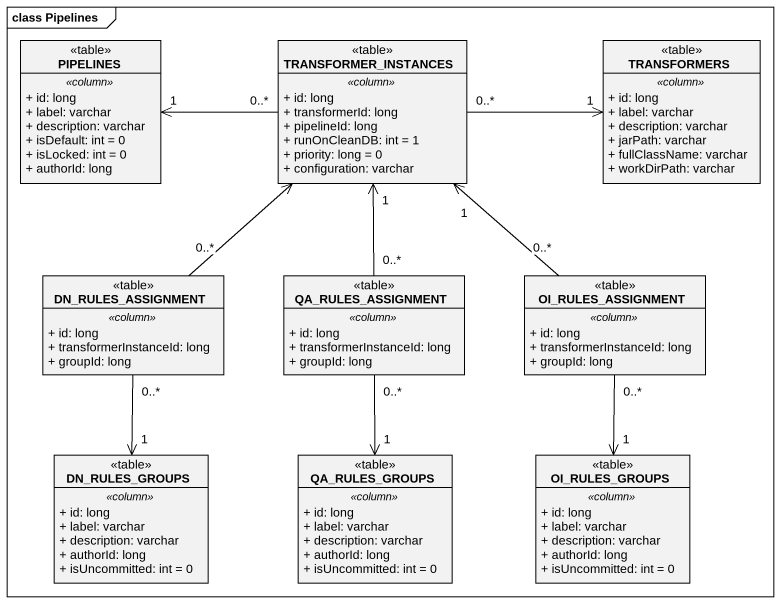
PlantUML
@startuml
mainframe class Pipelines
hide circle
hide empty members
skinparam classAttributeIconSize 0
class PIPELINES <<table>> {
  .. <<column>> ..
  + id: long
  + label: varchar
  + description: varchar
  + isDefault: int = 0
  + isLocked: int = 0
  + authorId: long
}
class TRANSFORMER_INSTANCES <<table>> {
  .. <<column>> ..
  + id: long
  + transformerId: long
  + pipelineId: long
  + runOnCleanDB: int = 1
  + priority: long = 0
  + configuration: varchar
}
class TRANSFORMERS <<table>> {
  .. <<column>> ..
  + id: long
  + label: varchar
  + description: varchar
  + jarPath: varchar
  + fullClassName: varchar
  + workDirPath: varchar
}
class DN_RULES_ASSIGNMENT <<table>> {
  .. <<column>> ..
  + id: long
  + transformerInstanceId: long
  + groupId: long
}
class QA_RULES_ASSIGNMENT <<table>> {
  .. <<column>> ..
  + id: long
  + transformerInstanceId: long
  + groupId: long
}
class OI_RULES_ASSIGNMENT <<table>> {
  .. <<column>> ..
  + id: long
  + transformerInstanceId: long
  + groupId: long
}
class DN_RULES_GROUPS <<table>> {
  .. <<column>> ..
  + id: long
  + label: varchar
  + description: varchar
  + authorId: long
  + isUncommitted: int = 0
}
class QA_RULES_GROUPS <<table>> {
  .. <<column>> ..
  + id: long
  + label: varchar
  + description: varchar
  + authorId: long
  + isUncommitted: int = 0
}
class OI_RULES_GROUPS <<table>> {
  .. <<column>> ..
  + id: long
  + label: varchar
  + description: varchar
  + authorId: long
  + isUncommitted: int = 0
}
TRANSFORMER_INSTANCES "0..*" -left-> "1" PIPELINES
TRANSFORMER_INSTANCES "0..*" -right-> "1" TRANSFORMERS
DN_RULES_ASSIGNMENT "0..*" -up-> TRANSFORMER_INSTANCES
DN_RULES_ASSIGNMENT "0..*" --> "1" DN_RULES_GROUPS
QA_RULES_ASSIGNMENT "0..*" -up-> "1" TRANSFORMER_INSTANCES
QA_RULES_ASSIGNMENT "0..*" --> "1" QA_RULES_GROUPS
OI_RULES_ASSIGNMENT "0..*" -up-> "1" TRANSFORMER_INSTANCES
OI_RULES_ASSIGNMENT "0..*" --> "1" OI_RULES_GROUPS
@enduml
